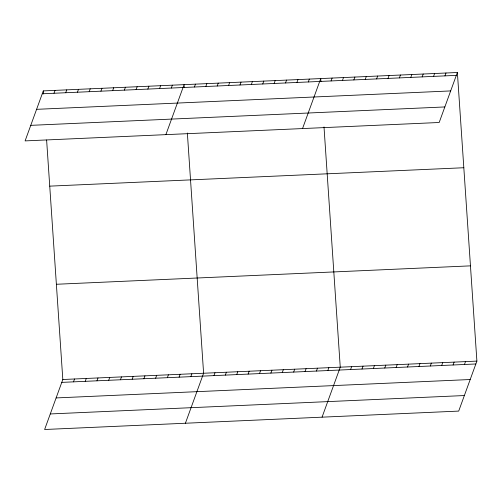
<?xml version="1.0" encoding="UTF-8"?>
<svg xmlns="http://www.w3.org/2000/svg" width="502" height="502" viewBox="0 0 502 502"><rect width="100%" height="100%" fill="white"/><g stroke="black" fill="none" stroke-linecap="round" stroke-linejoin="round"><path stroke-width="0.75" d="M43.297 90.906L25.1 140.899L439.181 122.494L457.378 72.501L43.297 90.906L43.498 93.88M53.984 93.259L55.032 90.385M65.712 92.738L66.76 89.864M77.446 92.217L78.494 89.337M89.18 91.697L90.228 88.816M100.915 91.176L101.956 88.296M112.643 90.649L113.69 87.775M124.377 90.128L125.425 87.254M136.111 89.607L137.153 86.733M147.839 89.086L148.887 86.212M159.573 88.565L160.621 85.691M46.617 140.014L62.819 379.506L44.622 429.499L458.702 411.094L476.9 361.101L457.378 72.501M171.307 88.045L172.355 85.171M73.505 381.859L74.547 378.985M165.886 134.643L184.083 84.65L184.284 87.624M85.233 381.338L86.281 378.464M194.425 87.015L195.473 84.141M96.968 380.817L98.015 377.943M205.814 86.513L206.862 83.633M108.702 380.296L109.75 377.416M217.203 86.005L218.244 83.131M120.43 379.776L121.478 376.895M228.586 85.497L229.634 82.623M132.164 379.255L133.212 376.374M239.975 84.995L241.023 82.115M143.898 378.734L144.946 375.854M251.364 84.487L252.406 81.613M155.626 378.207L156.674 375.333M262.747 83.978L263.795 81.104M274.136 83.476L275.184 80.596M167.361 377.686L168.408 374.812M285.525 82.968L286.573 80.094M179.095 377.165L180.143 374.291M296.908 82.46L297.956 79.586M190.829 376.644L191.871 373.77M308.297 81.958L309.345 79.078M185.407 423.242L203.605 373.25L187.359 133.011M302.537 128.568L320.734 78.576L320.935 81.55M213.946 375.615L214.994 372.741M331.075 80.941L332.117 78.067M225.335 375.113L226.383 372.233M342.458 80.439L343.506 77.559M236.718 374.605L237.766 371.731M353.847 79.931L354.895 77.057M248.107 374.097L249.155 371.223M365.236 79.423L366.284 76.549M259.496 373.595L260.544 370.714M376.619 78.921L377.667 76.04M270.879 373.086L271.927 370.212M388.008 78.412L389.056 75.538M282.268 372.578L283.316 369.704M399.397 77.904L400.445 75.03M293.657 372.076L294.705 369.196M410.787 77.402L411.828 74.522M305.047 371.568L306.088 368.694M422.169 76.894L423.217 74.02M316.429 371.06L317.477 368.186M433.559 76.386L434.606 73.512M327.819 370.558L328.866 367.677M444.948 75.884L445.989 73.003M322.058 417.168L340.256 367.175L324.003 126.937M350.591 369.541L351.638 366.667M361.98 369.039L363.028 366.159M373.369 368.531L374.417 365.657M384.758 368.022L385.8 365.149M396.141 367.52L397.189 364.64M407.53 367.012L408.578 364.138M418.919 366.504L419.961 363.63M430.302 366.002L431.35 363.122M441.691 365.494L442.739 362.62M453.08 364.985L454.128 362.111M464.463 364.483L465.511 361.603M42.25 93.78L456.331 75.375M36.59 109.329L450.671 90.925M30.76 125.349L444.841 106.945M49.742 186.142L463.823 167.737M56.375 284.27L470.456 265.859M62.819 379.506L476.9 361.101M61.771 382.38L475.852 363.975M56.111 397.929L470.192 379.525M50.282 413.949L464.363 395.545"/></g></svg>
